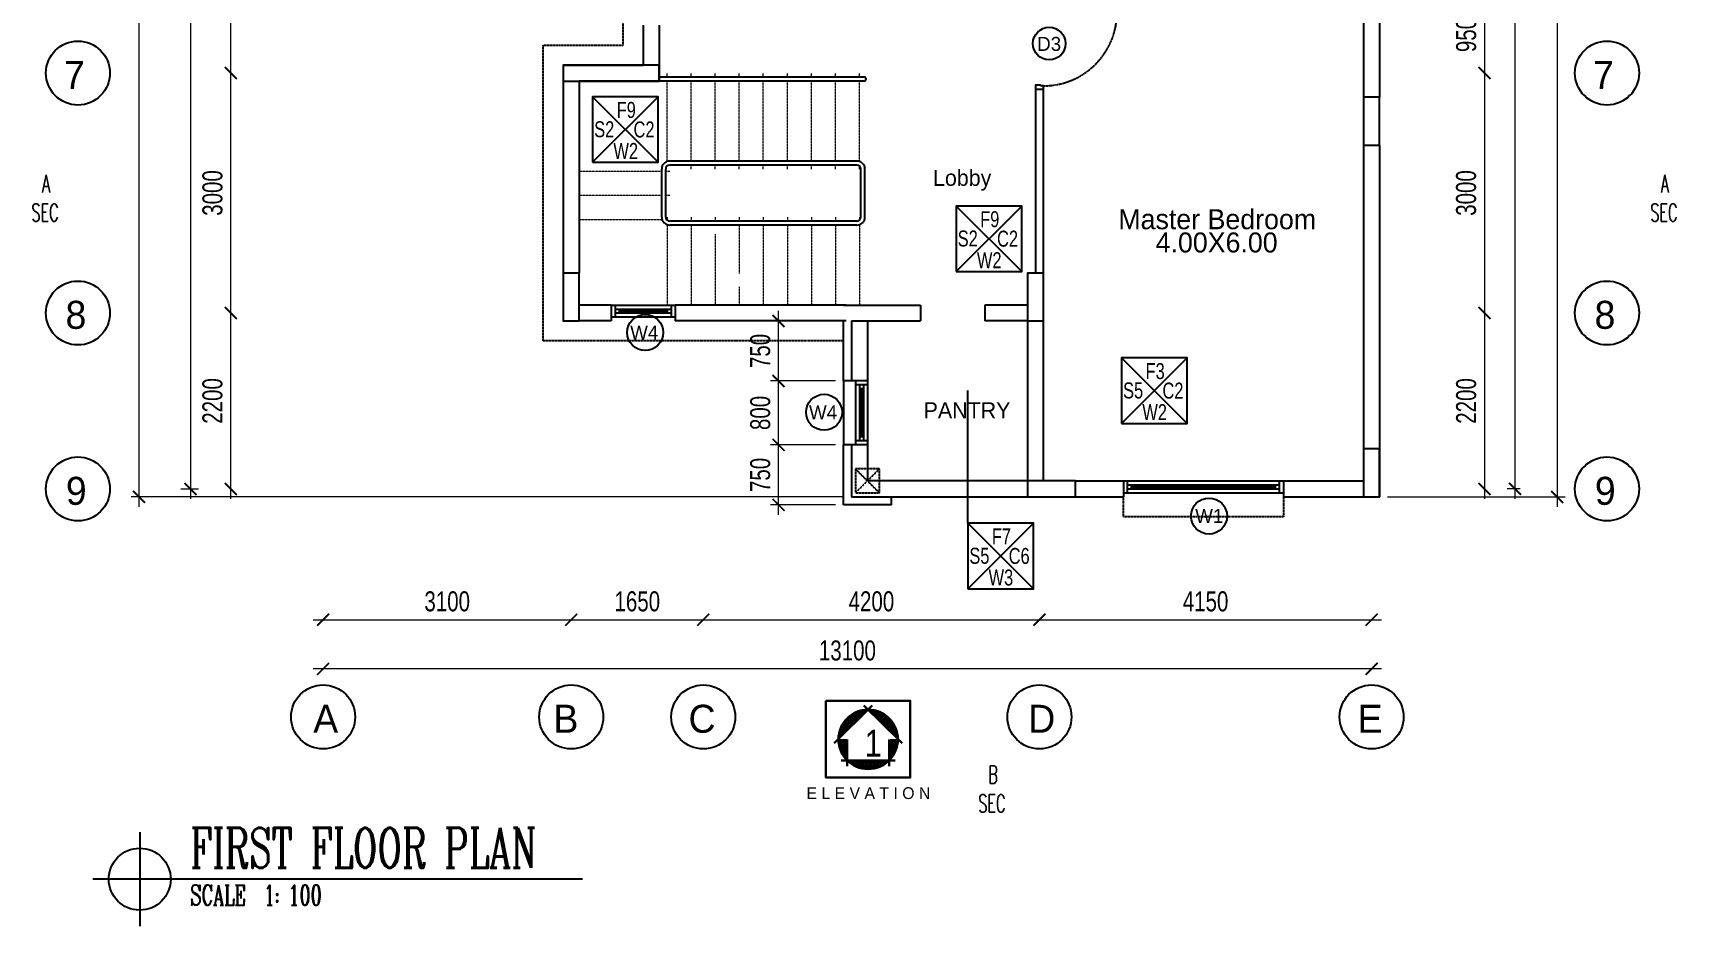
# Model space of a CAD drawing. Header units: metres. Extents: x 228262846 to 228432719, y 398618546 to 398687517.
# Drawn here: x 228362768 to 228383311, y 398633405 to 398644573 of the extents above; entities that cross this region are included whole.
import ezdxf
from ezdxf.enums import TextEntityAlignment as Align

# ---------------------------------------------------------------- set-up
doc = ezdxf.new("R2010")
doc.units = ezdxf.units.M
doc.header["$LTSCALE"] = 10
doc.header["$MEASUREMENT"] = 0
doc.header["$PDMODE"] = 34
doc.linetypes.add('CENTER', pattern=[2, 1.25, -0.25, 0.25, -0.25])
doc.linetypes.add('HIDDEN2', pattern=[0.1875, 0.125, -0.0625])
for name, color, linetype, lineweight in [('A-DIM-15', 63, 'Continuous', 15), ('A-Door', 183, 'Continuous', 25), ('A-Elev', 8, 'Continuous', 25), ('A-ELEV-03', 30, 'Continuous', 30), ('A-Handrail', 4, 'Continuous', 25), ('A-Hid', 252, 'HIDDEN2', 25), ('A-RMN-FIN-15', 181, 'Continuous', 15), ('A-Stairs dash', 153, 'HIDDEN2', 20), ('A-Text', 182, 'Continuous', 20), ('A-TXT-E', 3, 'Continuous', 30), ('A-Wall', 7, 'Continuous', 25)]:
    doc.layers.add(name, color=color, linetype=linetype, lineweight=lineweight)
for name, color, linetype in [('AX', 1, 'CENTER'), ('SECTEXT', 10, 'Continuous'), ('TAGS', 11, 'Continuous'), ('tails', 11, 'Continuous'), ('TEX', 55, 'Continuous'), ('TEXT', 10, 'Continuous'), ('WALL-1', 7, 'Continuous'), ('XXS-COLUMN LAYOUT AT FOUNDATION$0$S-COL', 6, 'Continuous')]:
    doc.layers.add(name, color=color, linetype=linetype)
doc.styles.add('ASA1', font='swissc.ttf')
doc.styles.add('EN-SCL', font='swisscl.ttf')
doc.styles.add('EN-SCL-DIM', font='swisscl.ttf')
doc.styles.add('STYLE2', font='', dxfattribs={"height": 0.3})
doc.styles.add('STYLE6', font='romanc.shx', dxfattribs={"width": 0.6})
doc.styles.add('WW', font='', dxfattribs={"height": 0.12})
doc.styles.add('ZRomatre', font='', dxfattribs={"height": 1})
doc.styles.get('STYLE2').set_extended_font_data('Andalus')
doc.styles.get('WW').set_extended_font_data('Andalus')
doc.styles.get('ZRomatre').set_extended_font_data('Narkisim')
doc.dimstyles.new('ZFP-100$0', dxfattribs={"dimscale": 100, "dimtxt": 2.5, "dimasz": 1.5, "dimexe": 1, "dimexo": 1, "dimgap": 1, "dimtad": 1, "dimdec": 0, "dimzin": 0, "dimdsep": 46, "dimtxsty": 'EN-SCL-DIM', "dimblk": 'ARCHTICK', "dimcen": 2, "dimdle": 1.25, "dimclrd": 256, "dimclre": 256, "dimclrt": 2, "dimadec": 3, "dimazin": 2, "dimtfac": 1, "dimtdec": 0, "dimtix": 1, "dimtmove": 2, "dimatfit": 0, "dimldrblk": 'ARCHTICK', "dimfxl": 1, "dimtolj": 1, "dimtzin": 0, "dimlwd": -1, "dimlwe": -1, "dimarcsym": 0})

# ---------------------------------------------------------------- blocks, each defined once
blk = doc.blocks.new('*U32')
for points in [[(40, 100), (40, 1018), (84, 1018), (84, 100)], [(40, 60), (50, 60), (50, 0), (0, 0), (0, 100), (40, 100)], [(960, 61), (950, 61), (950, 0), (1000, 0), (1000, 100), (960, 100)]]:
    blk.add_lwpolyline(points, close=True)
at = {"linetype": 'HIDDEN2'}
blk.add_arc((41, 100), 919, 359.9741, 87.3184, dxfattribs=at)
blk = doc.blocks.new('A$C1AEC757C')
at = {"layer": 'TEXT'}
blk.add_line((0.387, 1.174), (0.387, 0), dxfattribs=at)
blk.add_circle((0.387, 0.587), 0.387, dxfattribs=at)
blk = doc.blocks.new('*X28')
at = {"color": 0}
for p, q in [((-3.223, -8.3), (-3.073, -8.3)), ((-3.22, -8.338), (-3.22, -8.298)), ((-3.2, -8.338), (-3.2, -8.287)), ((-3.186, -8.28), (-3.073, -8.28)), ((-3.18, -8.338), (-3.18, -8.277)), ((-3.16, -8.338), (-3.16, -8.27)), ((-3.14, -8.338), (-3.14, -8.264)), ((-3.12, -8.338), (-3.12, -8.26)), ((-3.119, -8.26), (-3.073, -8.26)), ((-3.1, -8.338), (-3.1, -8.257)), ((-3.08, -8.338), (-3.08, -8.256)), ((-3.067, -8.26), (-3.027, -8.26)), ((-3.06, -8.267), (-3.06, -8.256)), ((-3.047, -8.28), (-2.96, -8.28)), ((-3.04, -8.287), (-3.04, -8.258)), ((-3.027, -8.3), (-2.923, -8.3)), ((-3.02, -8.308), (-3.02, -8.261)), ((-3, -8.328), (-3, -8.266)), ((-2.98, -8.348), (-2.98, -8.272)), ((-2.96, -8.368), (-2.96, -8.28)), ((-2.94, -8.388), (-2.94, -8.29)), ((-3.34, -8.535), (-3.34, -8.454)), ((-3.335, -8.44), (-3.27, -8.44)), ((-3.327, -8.42), (-3.27, -8.42)), ((-3.32, -8.535), (-3.32, -8.405)), ((-3.317, -8.4), (-3.27, -8.4)), ((-3.305, -8.38), (-3.27, -8.38)), ((-3.3, -8.535), (-3.3, -8.373)), ((-3.29, -8.36), (-3.27, -8.36)), ((-3.28, -8.535), (-3.28, -8.348)), ((-3.273, -8.34), (-3.27, -8.34)), ((-3.26, -8.338), (-3.26, -8.328)), ((-3.251, -8.32), (-3.073, -8.32)), ((-3.24, -8.338), (-3.24, -8.312)), ((-3.008, -8.32), (-2.896, -8.32)), ((-2.988, -8.34), (-2.874, -8.34)), ((-2.968, -8.36), (-2.856, -8.36)), ((-2.948, -8.38), (-2.841, -8.38)), ((-2.928, -8.4), (-2.829, -8.4)), ((-2.92, -8.408), (-2.92, -8.302)), ((-2.908, -8.42), (-2.819, -8.42)), ((-2.9, -8.428), (-2.9, -8.316)), ((-2.889, -8.44), (-2.811, -8.44)), ((-2.88, -8.449), (-2.88, -8.334)), ((-2.86, -8.469), (-2.86, -8.355)), ((-2.84, -8.489), (-2.84, -8.382)), ((-2.82, -8.509), (-2.82, -8.418)), ((-3.352, -8.52), (-3.27, -8.52)), ((-3.352, -8.54), (-3.27, -8.54)), ((-3.351, -8.56), (-3.27, -8.56)), ((-3.35, -8.5), (-3.27, -8.5)), ((-3.348, -8.58), (-3.27, -8.58)), ((-3.347, -8.48), (-3.27, -8.48)), ((-3.344, -8.6), (-3.27, -8.6)), ((-3.342, -8.46), (-3.27, -8.46)), ((-3.34, -8.616), (-3.34, -8.535)), ((-3.32, -8.665), (-3.32, -8.535)), ((-3.3, -8.697), (-3.3, -8.535)), ((-3.28, -8.722), (-3.28, -8.535)), ((-2.869, -8.46), (-2.805, -8.46)), ((-2.86, -8.715), (-2.86, -8.601)), ((-2.859, -8.6), (-2.802, -8.6)), ((-2.849, -8.48), (-2.8, -8.48)), ((-2.84, -8.688), (-2.84, -8.581)), ((-2.839, -8.58), (-2.798, -8.58)), ((-2.829, -8.5), (-2.796, -8.5)), ((-2.82, -8.652), (-2.82, -8.561)), ((-2.819, -8.56), (-2.795, -8.56)), ((-2.809, -8.52), (-2.795, -8.52)), ((-2.8, -8.529), (-2.8, -8.479)), ((-2.8, -8.591), (-2.8, -8.541)), ((-2.799, -8.54), (-2.794, -8.54)), ((-3.339, -8.62), (-3.27, -8.62)), ((-3.332, -8.64), (-3.27, -8.64)), ((-3.323, -8.66), (-3.27, -8.66)), ((-3.311, -8.68), (-3.27, -8.68)), ((-3.298, -8.7), (-3.27, -8.7)), ((-3.282, -8.72), (-3.27, -8.72)), ((-3.262, -8.74), (-3.073, -8.74)), ((-3.26, -8.742), (-3.26, -8.732)), ((-3.24, -8.759), (-3.24, -8.732)), ((-3.238, -8.76), (-3.073, -8.76)), ((-3.22, -8.772), (-3.22, -8.732)), ((-3.2, -8.783), (-3.2, -8.732)), ((-3.18, -8.793), (-3.18, -8.732)), ((-3.16, -8.8), (-3.16, -8.732)), ((-3.14, -8.806), (-3.14, -8.732)), ((-3.12, -8.81), (-3.12, -8.732)), ((-3.1, -8.813), (-3.1, -8.732)), ((-3.08, -8.814), (-3.08, -8.732)), ((-3.017, -8.76), (-2.908, -8.76)), ((-3, -8.804), (-3, -8.742)), ((-2.998, -8.74), (-2.884, -8.74)), ((-2.98, -8.798), (-2.98, -8.722)), ((-2.978, -8.72), (-2.864, -8.72)), ((-2.96, -8.79), (-2.96, -8.702)), ((-2.958, -8.7), (-2.848, -8.7)), ((-2.94, -8.78), (-2.94, -8.682)), ((-2.938, -8.68), (-2.835, -8.68)), ((-2.92, -8.768), (-2.92, -8.662)), ((-2.918, -8.66), (-2.824, -8.66)), ((-2.9, -8.754), (-2.9, -8.642)), ((-2.898, -8.64), (-2.815, -8.64)), ((-2.88, -8.736), (-2.88, -8.621)), ((-2.879, -8.62), (-2.808, -8.62)), ((-3.207, -8.78), (-3.073, -8.78)), ((-3.16, -8.8), (-3.073, -8.8)), ((-3.06, -8.814), (-3.06, -8.803)), ((-3.057, -8.8), (-2.986, -8.8)), ((-3.04, -8.812), (-3.04, -8.783)), ((-3.037, -8.78), (-2.94, -8.78)), ((-3.02, -8.809), (-3.02, -8.763))]:
    blk.add_line(p, q, dxfattribs=at)
blk = doc.blocks.new('_ArchTick')
at = {"color": 0, "linetype": 'ByBlock', "const_width": 0.15}
blk.add_lwpolyline([(-0.5, -0.5), (0.5, 0.5)], dxfattribs=at)
blk = doc.blocks.new('*D106')
at = {"layer": 'A-DIM-15', "transparency": 16777216}
for p, q in [((228381812, 398653796), (228381812, 398638646)), ((228375594, 398653671), (228381912, 398653671)), ((228379694, 398638771), (228381912, 398638771))]:
    blk.add_line(p, q, dxfattribs=at)
at = {"layer": 'Defpoints', "color": 0, "transparency": 16777216}
for p in [(228375494, 398653671), (228379594, 398638771), (228381812, 398638771)]:
    blk.add_point(p, dxfattribs=at)
at = {"layer": 'A-DIM-15', "transparency": 16777216, "xscale": 150, "yscale": 150, "zscale": 150}
for p, rotation in [((228381812, 398653671), 90), ((228381812, 398638771), 270)]:
    blk.add_blockref('_ArchTick', p, dxfattribs=dict(at, rotation=rotation))
at = {"layer": 'A-DIM-15', "color": 2, "transparency": 16777216, "insert": (228381584, 398646221), "char_height": 250, "attachment_point": 5, "rotation": 90, "style": 'EN-SCL-DIM'}
blk.add_mtext('\\A1;14900', dxfattribs=at)
blk = doc.blocks.new('*D107')
at = {"layer": 'A-DIM-15', "transparency": 16777216}
for p, q in [((228381286, 398638746), (228381286, 398653696)), ((228381348, 398653571), (228381186, 398653571)), ((228381348, 398638871), (228381186, 398638871))]:
    blk.add_line(p, q, dxfattribs=at)
at = {"layer": 'Defpoints', "color": 0, "transparency": 16777216}
for p in [(228381286, 398653571), (228381448, 398653571), (228381448, 398638871)]:
    blk.add_point(p, dxfattribs=at)
at = {"layer": 'A-DIM-15', "transparency": 16777216, "xscale": 150, "yscale": 150, "zscale": 150}
for p, rotation in [((228381286, 398653571), 90), ((228381286, 398638871), 270)]:
    blk.add_blockref('_ArchTick', p, dxfattribs=dict(at, rotation=rotation))
at = {"layer": 'A-DIM-15', "color": 2, "transparency": 16777216, "insert": (228381058, 398646221), "char_height": 250, "attachment_point": 5, "rotation": 90, "style": 'EN-SCL-DIM'}
blk.add_mtext('\\A1;14700', dxfattribs=at)
blk = doc.blocks.new('*D113')
at = {"layer": 'A-DIM-15', "transparency": 16777216}
blk.add_line((228380904, 398645146), (228380904, 398643946), dxfattribs=at)
at = {"layer": 'Defpoints', "color": 0, "transparency": 16777216}
for p in [(228380904, 398645021), (228380904, 398644071), (228380904, 398644071)]:
    blk.add_point(p, dxfattribs=at)
at = {"layer": 'A-DIM-15', "transparency": 16777216, "xscale": 150, "yscale": 150, "zscale": 150}
for p, rotation in [((228380904, 398645021), 90), ((228380904, 398644071), 270)]:
    blk.add_blockref('_ArchTick', p, dxfattribs=dict(at, rotation=rotation))
at = {"layer": 'A-DIM-15', "color": 2, "transparency": 16777216, "insert": (228380676, 398644546), "char_height": 250, "attachment_point": 5, "rotation": 90, "style": 'EN-SCL-DIM'}
blk.add_mtext('\\A1;950', dxfattribs=at)
blk = doc.blocks.new('*D114')
at = {"layer": 'A-DIM-15', "transparency": 16777216}
blk.add_line((228380904, 398644196), (228380904, 398640946), dxfattribs=at)
at = {"layer": 'Defpoints', "color": 0, "transparency": 16777216}
for p in [(228380904, 398644071), (228380904, 398641071), (228380904, 398641071)]:
    blk.add_point(p, dxfattribs=at)
at = {"layer": 'A-DIM-15', "transparency": 16777216, "xscale": 150, "yscale": 150, "zscale": 150}
for p, rotation in [((228380904, 398644071), 90), ((228380904, 398641071), 270)]:
    blk.add_blockref('_ArchTick', p, dxfattribs=dict(at, rotation=rotation))
at = {"layer": 'A-DIM-15', "color": 2, "transparency": 16777216, "insert": (228380675, 398642571), "char_height": 250, "attachment_point": 5, "rotation": 90, "style": 'EN-SCL-DIM'}
blk.add_mtext('\\A1;3000', dxfattribs=at)
blk = doc.blocks.new('*D115')
at = {"layer": 'A-DIM-15', "transparency": 16777216}
blk.add_line((228380904, 398641196), (228380904, 398638746), dxfattribs=at)
at = {"layer": 'Defpoints', "color": 0, "transparency": 16777216}
for p in [(228380904, 398641071), (228380904, 398638871), (228380904, 398638871)]:
    blk.add_point(p, dxfattribs=at)
at = {"layer": 'A-DIM-15', "transparency": 16777216, "xscale": 150, "yscale": 150, "zscale": 150}
for p, rotation in [((228380904, 398641071), 90), ((228380904, 398638871), 270)]:
    blk.add_blockref('_ArchTick', p, dxfattribs=dict(at, rotation=rotation))
at = {"layer": 'A-DIM-15', "color": 2, "transparency": 16777216, "insert": (228380676, 398639971), "char_height": 250, "attachment_point": 5, "rotation": 90, "style": 'EN-SCL-DIM'}
blk.add_mtext('\\A1;2200', dxfattribs=at)
blk = doc.blocks.new('*D116')
at = {"layer": 'A-DIM-15', "transparency": 16777216}
for p, q in [((228364094, 398638646), (228364094, 398653796)), ((228366194, 398653671), (228363994, 398653671)), ((228372894, 398638771), (228363994, 398638771))]:
    blk.add_line(p, q, dxfattribs=at)
at = {"layer": 'Defpoints', "color": 0, "transparency": 16777216}
for p in [(228364094, 398653671), (228366294, 398653671), (228372994, 398638771)]:
    blk.add_point(p, dxfattribs=at)
at = {"layer": 'A-DIM-15', "transparency": 16777216, "xscale": 150, "yscale": 150, "zscale": 150}
for p, rotation in [((228364094, 398653671), 90), ((228364094, 398638771), 270)]:
    blk.add_blockref('_ArchTick', p, dxfattribs=dict(at, rotation=rotation))
at = {"layer": 'A-DIM-15', "color": 2, "transparency": 16777216, "insert": (228363866, 398646221), "char_height": 250, "attachment_point": 5, "rotation": 90, "style": 'EN-SCL-DIM'}
blk.add_mtext('\\A1;14900', dxfattribs=at)
blk = doc.blocks.new('*D117')
at = {"layer": 'A-DIM-15', "transparency": 16777216}
for p, q in [((228364736, 398653696), (228364736, 398638746)), ((228364616, 398653571), (228364836, 398653571)), ((228364616, 398638871), (228364836, 398638871))]:
    blk.add_line(p, q, dxfattribs=at)
at = {"layer": 'Defpoints', "color": 0, "transparency": 16777216}
for p in [(228364516, 398653571), (228364516, 398638871), (228364736, 398638871)]:
    blk.add_point(p, dxfattribs=at)
at = {"layer": 'A-DIM-15', "transparency": 16777216, "xscale": 150, "yscale": 150, "zscale": 150}
for p, rotation in [((228364736, 398653571), 90), ((228364736, 398638871), 270)]:
    blk.add_blockref('_ArchTick', p, dxfattribs=dict(at, rotation=rotation))
at = {"layer": 'A-DIM-15', "color": 2, "transparency": 16777216, "insert": (228364508, 398646221), "char_height": 250, "attachment_point": 5, "rotation": 90, "style": 'EN-SCL-DIM'}
blk.add_mtext('\\A1;14700', dxfattribs=at)
blk = doc.blocks.new('*D118')
at = {"layer": 'A-DIM-15', "transparency": 16777216}
blk.add_line((228365240, 398638746), (228365240, 398641196), dxfattribs=at)
at = {"layer": 'Defpoints', "color": 0, "transparency": 16777216}
for p in [(228365240, 398641071), (228365240, 398641071), (228365240, 398638871)]:
    blk.add_point(p, dxfattribs=at)
at = {"layer": 'A-DIM-15', "transparency": 16777216, "xscale": 150, "yscale": 150, "zscale": 150}
for p, rotation in [((228365240, 398641071), 90), ((228365240, 398638871), 270)]:
    blk.add_blockref('_ArchTick', p, dxfattribs=dict(at, rotation=rotation))
at = {"layer": 'A-DIM-15', "color": 2, "transparency": 16777216, "insert": (228365012, 398639971), "char_height": 250, "attachment_point": 5, "rotation": 90, "style": 'EN-SCL-DIM'}
blk.add_mtext('\\A1;2200', dxfattribs=at)
blk = doc.blocks.new('*D119')
at = {"layer": 'A-DIM-15', "transparency": 16777216}
blk.add_line((228365240, 398640946), (228365240, 398644196), dxfattribs=at)
at = {"layer": 'Defpoints', "color": 0, "transparency": 16777216}
for p in [(228365240, 398644071), (228365240, 398644071), (228365240, 398641071)]:
    blk.add_point(p, dxfattribs=at)
at = {"layer": 'A-DIM-15', "transparency": 16777216, "xscale": 150, "yscale": 150, "zscale": 150}
for p, rotation in [((228365240, 398644071), 90), ((228365240, 398641071), 270)]:
    blk.add_blockref('_ArchTick', p, dxfattribs=dict(at, rotation=rotation))
at = {"layer": 'A-DIM-15', "color": 2, "transparency": 16777216, "insert": (228365012, 398642571), "char_height": 250, "attachment_point": 5, "rotation": 90, "style": 'EN-SCL-DIM'}
blk.add_mtext('\\A1;3000', dxfattribs=at)
blk = doc.blocks.new('*D120')
at = {"layer": 'A-DIM-15', "transparency": 16777216}
blk.add_line((228365240, 398643946), (228365240, 398647246), dxfattribs=at)
at = {"layer": 'Defpoints', "color": 0, "transparency": 16777216}
for p in [(228365240, 398647121), (228365240, 398647121), (228365240, 398644071)]:
    blk.add_point(p, dxfattribs=at)
at = {"layer": 'A-DIM-15', "transparency": 16777216, "xscale": 150, "yscale": 150, "zscale": 150}
for p, rotation in [((228365240, 398647121), 90), ((228365240, 398644071), 270)]:
    blk.add_blockref('_ArchTick', p, dxfattribs=dict(at, rotation=rotation))
at = {"layer": 'A-DIM-15', "color": 2, "transparency": 16777216, "insert": (228365012, 398645596), "char_height": 250, "attachment_point": 5, "rotation": 90, "style": 'EN-SCL-DIM'}
blk.add_mtext('\\A1;3050', dxfattribs=at)
blk = doc.blocks.new('*D125')
at = {"layer": 'A-DIM-15', "transparency": 16777216}
blk.add_line((228379619, 398636621), (228366269, 398636621), dxfattribs=at)
at = {"layer": 'Defpoints', "color": 0, "transparency": 16777216}
for p in [(228366394, 398636621), (228366394, 398636621), (228379494, 398636621)]:
    blk.add_point(p, dxfattribs=at)
at = {"layer": 'A-DIM-15', "transparency": 16777216, "xscale": 150, "yscale": 150, "zscale": 150, "rotation": 180}
blk.add_blockref('_ArchTick', (228366394, 398636621), dxfattribs=at)
at = {"layer": 'A-DIM-15', "transparency": 16777216, "xscale": 150, "yscale": 150, "zscale": 150}
blk.add_blockref('_ArchTick', (228379494, 398636621), dxfattribs=at)
at = {"layer": 'A-DIM-15', "color": 2, "transparency": 16777216, "insert": (228372944, 398636850), "char_height": 250, "attachment_point": 5, "style": 'EN-SCL-DIM'}
blk.add_mtext('\\A1;13100', dxfattribs=at)
blk = doc.blocks.new('*D126')
at = {"layer": 'A-DIM-15', "transparency": 16777216}
blk.add_line((228366269, 398637236), (228369619, 398637236), dxfattribs=at)
at = {"layer": 'Defpoints', "color": 0, "transparency": 16777216}
for p in [(228366394, 398637236), (228369494, 398637236), (228369494, 398637236)]:
    blk.add_point(p, dxfattribs=at)
at = {"layer": 'A-DIM-15', "transparency": 16777216, "xscale": 150, "yscale": 150, "zscale": 150, "rotation": 180}
blk.add_blockref('_ArchTick', (228366394, 398637236), dxfattribs=at)
at = {"layer": 'A-DIM-15', "transparency": 16777216, "xscale": 150, "yscale": 150, "zscale": 150}
blk.add_blockref('_ArchTick', (228369494, 398637236), dxfattribs=at)
at = {"layer": 'A-DIM-15', "color": 2, "transparency": 16777216, "insert": (228367944, 398637464), "char_height": 250, "attachment_point": 5, "style": 'EN-SCL-DIM'}
blk.add_mtext('\\A1;3100', dxfattribs=at)
blk = doc.blocks.new('*D127')
at = {"layer": 'A-DIM-15', "transparency": 16777216}
blk.add_line((228369369, 398637236), (228371269, 398637236), dxfattribs=at)
at = {"layer": 'Defpoints', "color": 0, "transparency": 16777216}
for p in [(228369494, 398637236), (228371144, 398637236), (228371144, 398637236)]:
    blk.add_point(p, dxfattribs=at)
at = {"layer": 'A-DIM-15', "transparency": 16777216, "xscale": 150, "yscale": 150, "zscale": 150, "rotation": 180}
blk.add_blockref('_ArchTick', (228369494, 398637236), dxfattribs=at)
at = {"layer": 'A-DIM-15', "transparency": 16777216, "xscale": 150, "yscale": 150, "zscale": 150}
blk.add_blockref('_ArchTick', (228371144, 398637236), dxfattribs=at)
at = {"layer": 'A-DIM-15', "color": 2, "transparency": 16777216, "insert": (228370319, 398637464), "char_height": 250, "attachment_point": 5, "style": 'EN-SCL-DIM'}
blk.add_mtext('\\A1;1650', dxfattribs=at)
blk = doc.blocks.new('*D128')
at = {"layer": 'A-DIM-15', "transparency": 16777216}
blk.add_line((228371019, 398637236), (228375469, 398637236), dxfattribs=at)
at = {"layer": 'Defpoints', "color": 0, "transparency": 16777216}
for p in [(228371144, 398637236), (228375344, 398637236), (228375344, 398637236)]:
    blk.add_point(p, dxfattribs=at)
at = {"layer": 'A-DIM-15', "transparency": 16777216, "xscale": 150, "yscale": 150, "zscale": 150, "rotation": 180}
blk.add_blockref('_ArchTick', (228371144, 398637236), dxfattribs=at)
at = {"layer": 'A-DIM-15', "transparency": 16777216, "xscale": 150, "yscale": 150, "zscale": 150}
blk.add_blockref('_ArchTick', (228375344, 398637236), dxfattribs=at)
at = {"layer": 'A-DIM-15', "color": 2, "transparency": 16777216, "insert": (228373244, 398637464), "char_height": 250, "attachment_point": 5, "style": 'EN-SCL-DIM'}
blk.add_mtext('\\A1;4200', dxfattribs=at)
blk = doc.blocks.new('*D129')
at = {"layer": 'A-DIM-15', "transparency": 16777216}
blk.add_line((228375219, 398637236), (228379619, 398637236), dxfattribs=at)
at = {"layer": 'Defpoints', "color": 0, "transparency": 16777216}
for p in [(228375344, 398637236), (228379494, 398637236), (228379494, 398637236)]:
    blk.add_point(p, dxfattribs=at)
at = {"layer": 'A-DIM-15', "transparency": 16777216, "xscale": 150, "yscale": 150, "zscale": 150, "rotation": 180}
blk.add_blockref('_ArchTick', (228375344, 398637236), dxfattribs=at)
at = {"layer": 'A-DIM-15', "transparency": 16777216, "xscale": 150, "yscale": 150, "zscale": 150}
blk.add_blockref('_ArchTick', (228379494, 398637236), dxfattribs=at)
at = {"layer": 'A-DIM-15', "color": 2, "transparency": 16777216, "insert": (228377419, 398637464), "char_height": 250, "attachment_point": 5, "style": 'EN-SCL-DIM'}
blk.add_mtext('\\A1;4150', dxfattribs=at)
blk = doc.blocks.new('*D163')
at = {"layer": 'A-DIM-15', "transparency": 16777216}
for p, q in [((228372084, 398638546), (228372084, 398639546)), ((228372794, 398639421), (228371984, 398639421)), ((228372794, 398638671), (228371984, 398638671))]:
    blk.add_line(p, q, dxfattribs=at)
at = {"layer": 'Defpoints', "color": 0, "transparency": 16777216}
for p in [(228372084, 398639421), (228372894, 398639421), (228372894, 398638671)]:
    blk.add_point(p, dxfattribs=at)
at = {"layer": 'A-DIM-15', "transparency": 16777216, "xscale": 150, "yscale": 150, "zscale": 150}
for p, rotation in [((228372084, 398639421), 90), ((228372084, 398638671), 270)]:
    blk.add_blockref('_ArchTick', p, dxfattribs=dict(at, rotation=rotation))
at = {"layer": 'A-DIM-15', "color": 2, "transparency": 16777216, "insert": (228371856, 398639046), "char_height": 250, "attachment_point": 5, "rotation": 90, "style": 'EN-SCL-DIM'}
blk.add_mtext('\\A1;750', dxfattribs=at)
blk = doc.blocks.new('*D164')
at = {"layer": 'A-DIM-15', "transparency": 16777216}
for p, q in [((228372084, 398639296), (228372084, 398640346)), ((228372794, 398640221), (228371984, 398640221)), ((228372794, 398639421), (228371984, 398639421))]:
    blk.add_line(p, q, dxfattribs=at)
at = {"layer": 'Defpoints', "color": 0, "transparency": 16777216}
for p in [(228372084, 398640221), (228372894, 398640221), (228372894, 398639421)]:
    blk.add_point(p, dxfattribs=at)
at = {"layer": 'A-DIM-15', "transparency": 16777216, "xscale": 150, "yscale": 150, "zscale": 150}
for p, rotation in [((228372084, 398640221), 90), ((228372084, 398639421), 270)]:
    blk.add_blockref('_ArchTick', p, dxfattribs=dict(at, rotation=rotation))
at = {"layer": 'A-DIM-15', "color": 2, "transparency": 16777216, "insert": (228371856, 398639821), "char_height": 250, "attachment_point": 5, "rotation": 90, "style": 'EN-SCL-DIM'}
blk.add_mtext('\\A1;800', dxfattribs=at)
blk = doc.blocks.new('*D165')
at = {"layer": 'A-DIM-15', "transparency": 16777216}
for p, q in [((228372829, 398640971), (228371984, 398640971)), ((228372084, 398640096), (228372084, 398641096)), ((228372794, 398640221), (228371984, 398640221))]:
    blk.add_line(p, q, dxfattribs=at)
at = {"layer": 'Defpoints', "color": 0, "transparency": 16777216}
for p in [(228372084, 398640971), (228372929, 398640971), (228372894, 398640221)]:
    blk.add_point(p, dxfattribs=at)
at = {"layer": 'A-DIM-15', "transparency": 16777216, "xscale": 150, "yscale": 150, "zscale": 150}
for p, rotation in [((228372084, 398640971), 90), ((228372084, 398640221), 270)]:
    blk.add_blockref('_ArchTick', p, dxfattribs=dict(at, rotation=rotation))
at = {"layer": 'A-DIM-15', "color": 2, "transparency": 16777216, "insert": (228371856, 398640596), "char_height": 250, "attachment_point": 5, "rotation": 90, "style": 'EN-SCL-DIM'}
blk.add_mtext('\\A1;750', dxfattribs=at)
blk = doc.blocks.new('A$C3E302781')
at = {"layer": 'TAGS'}
for p, q in [((228360159, 398650729), (228361183, 398649705)), ((228361183, 398650729), (228360159, 398649705))]:
    blk.add_line(p, q, dxfattribs=at)
blk.add_lwpolyline([(228360159, 398649705), (228361183, 398649705), (228361183, 398650729), (228360159, 398650729)], close=True, dxfattribs=at)

msp = doc.modelspace()

# ---------------------------------------------------------------- linework, layer by layer
at = {"linetype": 'Continuous', "ltscale": 0.2}
for p, q in [((228372893.785, 398640220.581), (228372893.785, 398640970.581)), ((228372893.785, 398638670.581), (228372893.785, 398639420.581)), ((228373493.785, 398638670.581), (228373493.785, 398638770.581)), ((228373493.785, 398638670.581), (228372893.785, 398638670.581))]:
    msp.add_line(p, q, dxfattribs=at)
for p, q in [((228372993.785, 398640220.581), (228372893.785, 398640220.581)), ((228372993.785, 398639420.581), (228372893.785, 398639420.581))]:
    msp.add_line(p, q)
at = {"layer": 'A-Door'}
for p, q in [((228369993.785, 398641170.581), (228370793.785, 398641170.581)), ((228370043.785, 398641170.581), (228370043.785, 398641020.581)), ((228370743.785, 398641170.581), (228370743.785, 398641020.581)), ((228369993.785, 398641020.581), (228370793.785, 398641020.581)), ((228370043.785, 398641120.581), (228370743.785, 398641120.581)), ((228370043.785, 398641070.581), (228370743.785, 398641070.581)), ((228370093.785, 398641120.581), (228370093.785, 398641070.581)), ((228370093.785, 398641095.581), (228370693.785, 398641095.581)), ((228370693.785, 398641120.581), (228370693.785, 398641070.581)), ((228373043.785, 398640220.581), (228373043.785, 398639420.581)), ((228373193.785, 398640170.581), (228373043.785, 398640170.581)), ((228373093.785, 398640170.581), (228373093.785, 398639470.581)), ((228373143.785, 398640120.581), (228373093.785, 398640120.581)), ((228373118.785, 398640120.581), (228373118.785, 398639520.581)), ((228373143.785, 398640170.581), (228373143.785, 398639470.581)), ((228373193.785, 398640220.581), (228373193.785, 398639420.581)), ((228373143.785, 398639520.581), (228373093.785, 398639520.581)), ((228373193.785, 398639470.581), (228373043.785, 398639470.581)), ((228376393.785, 398638970.581), (228378393.785, 398638970.581)), ((228376443.785, 398638820.581), (228376443.785, 398638970.581)), ((228376443.785, 398638920.581), (228378343.785, 398638920.581)), ((228376493.785, 398638870.581), (228376493.785, 398638920.581)), ((228376493.785, 398638895.581), (228378293.785, 398638895.581)), ((228378293.785, 398638870.581), (228378293.785, 398638920.581)), ((228378343.785, 398638820.581), (228378343.785, 398638970.581)), ((228376393.785, 398638820.581), (228378393.785, 398638820.581)), ((228376443.785, 398638870.581), (228378343.785, 398638870.581))]:
    msp.add_line(p, q, dxfattribs=at)
at = {"layer": 'A-Elev'}
msp.add_line((228372893.785, 398640220.581), (228372893.785, 398639420.581), dxfattribs=at)
at = {"layer": 'A-ELEV-03', "color": 3}
for p, q in [((228373255.584, 398636165.349), (228372777.623, 398635691.118)), ((228373150.362, 398636165.349), (228373628.324, 398635691.118)), ((228372939.399, 398635402.937), (228372939.399, 398635740.397)), ((228373466.548, 398635740.397), (228373466.548, 398635402.937)), ((228373540.434, 398635476.823), (228372865.512, 398635476.823))]:
    msp.add_line(p, q, dxfattribs=at)
msp.add_lwpolyline([(228372676.332, 398636223.363), (228373729.615, 398636223.363), (228373729.615, 398635261.899), (228372676.332, 398635261.899)], close=True, dxfattribs=at)
msp.add_circle((228373202.973, 398635740.397), 371.25, dxfattribs=at)
at = {"layer": 'A-Handrail'}
for p, q in [((228373153.278, 398644020.581), (228370593.785, 398644020.581)), ((228373153.278, 398643970.581), (228370593.785, 398643970.581)), ((228370623.785, 398642270.581), (228370623.785, 398642870.581)), ((228370673.785, 398642270.581), (228370673.785, 398642870.581)), ((228373063.785, 398642970.581), (228370723.785, 398642970.581)), ((228373063.785, 398642920.581), (228370723.785, 398642920.581)), ((228373113.785, 398642270.581), (228373113.785, 398642870.581)), ((228373163.785, 398642270.581), (228373163.785, 398642870.581)), ((228373063.792, 398642170.581), (228370723.781, 398642170.581)), ((228373063.79, 398642220.581), (228370723.785, 398642220.581))]:
    msp.add_line(p, q, dxfattribs=at)
for centre, radius, start, end in [((228373153.278, 398643995.581), 25, 270, 90), ((228370723.785, 398642870.581), 100, 90, 180), ((228370723.785, 398642870.581), 50, 90, 180), ((228373063.785, 398642870.581), 100, 0, 90), ((228373063.785, 398642870.581), 50, 0, 90), ((228370723.785, 398642270.581), 100, 180, 270), ((228370723.785, 398642270.581), 50, 180, 270), ((228373063.785, 398642270.581), 50, 270, 0), ((228373063.785, 398642270.581), 100, 270, 0)]:
    msp.add_arc(centre, radius, start, end, dxfattribs=at)
at = {"layer": 'A-Hid'}
for p, q in [((228373043.785, 398639120.581), (228373343.785, 398638820.581)), ((228373343.785, 398639120.581), (228373043.785, 398638820.581))]:
    msp.add_line(p, q, dxfattribs=at)
for points in [[(228372893.785, 398640720.581), (228369143.786, 398640720.581), (228369143.785, 398644420.581), (228370143.785, 398644420.581), (228370143.785, 398647170.581)], [(228378393.785, 398638770.581), (228378393.785, 398638520.581), (228376393.785, 398638520.581), (228376393.785, 398638770.581)]]:
    msp.add_lwpolyline(points, dxfattribs=at)
msp.add_lwpolyline([(228373343.785, 398638820.581), (228373343.785, 398639120.581), (228373043.785, 398639120.581), (228373043.785, 398638820.581)], close=True, dxfattribs=at)
at = {"layer": 'A-Stairs dash'}
for p, q in [((228370693.785, 398644020.581), (228370693.785, 398644070.581)), ((228370993.785, 398644020.581), (228370993.785, 398644070.581)), ((228371293.785, 398644020.581), (228371293.785, 398644070.581)), ((228371593.785, 398644020.581), (228371593.785, 398644070.581)), ((228371893.785, 398644020.581), (228371893.785, 398644070.581)), ((228372193.785, 398644020.581), (228372193.785, 398644070.581)), ((228372493.785, 398644020.581), (228372493.785, 398644070.581)), ((228372793.785, 398644020.581), (228372793.785, 398644070.581)), ((228373093.785, 398644020.581), (228373093.785, 398644070.581)), ((228370693.785, 398642970.581), (228370693.785, 398643970.581)), ((228370993.785, 398642970.581), (228370993.785, 398643970.581)), ((228371293.785, 398642970.581), (228371293.785, 398643970.581)), ((228371593.785, 398642970.581), (228371593.785, 398643970.581)), ((228371893.785, 398642970.581), (228371893.785, 398643970.581)), ((228372193.785, 398642970.581), (228372193.785, 398643970.581)), ((228372493.785, 398642970.581), (228372493.785, 398643970.581)), ((228372793.785, 398642970.581), (228372793.785, 398643970.581)), ((228373093.785, 398642965.975), (228373093.785, 398643970.581)), ((228370623.785, 398642840.581), (228369593.785, 398642840.581)), ((228370723.785, 398642840.581), (228370673.785, 398642840.581)), ((228370993.785, 398642870.581), (228370993.785, 398642920.581)), ((228371293.785, 398642870.581), (228371293.785, 398642920.581)), ((228371593.785, 398642870.581), (228371593.785, 398642920.581)), ((228371893.785, 398642870.581), (228371893.785, 398642920.581)), ((228372193.785, 398642870.581), (228372193.785, 398642920.581)), ((228372493.785, 398642870.581), (228372493.785, 398642920.581)), ((228372793.785, 398642870.581), (228372793.785, 398642920.581)), ((228373093.785, 398642870.581), (228373093.785, 398642910.581)), ((228370623.785, 398642540.581), (228369593.785, 398642540.581)), ((228370723.785, 398642540.581), (228370673.785, 398642540.581)), ((228369593.785, 398642240.581), (228370623.785, 398642240.581)), ((228370693.785, 398642270.581), (228370693.785, 398642230.581)), ((228370693.785, 398642175.187), (228370693.785, 398641170.581)), ((228370993.785, 398642270.581), (228370993.785, 398642220.581)), ((228370993.785, 398642170.581), (228370993.785, 398641170.581)), ((228371293.785, 398642270.581), (228371293.785, 398642220.581)), ((228371593.785, 398642270.581), (228371593.785, 398642220.581)), ((228371593.785, 398642170.581), (228371593.785, 398641564.529)), ((228371893.785, 398642270.581), (228371893.785, 398642220.581)), ((228371893.785, 398642170.581), (228371893.785, 398641170.581)), ((228372193.785, 398642270.581), (228372193.785, 398642220.581)), ((228372193.785, 398642170.581), (228372193.785, 398641170.581)), ((228372493.785, 398642270.581), (228372493.785, 398642220.581)), ((228372493.785, 398642170.581), (228372493.785, 398641170.581)), ((228372793.785, 398642270.581), (228372793.785, 398642220.581)), ((228372793.785, 398642170.581), (228372793.785, 398641170.581)), ((228373093.785, 398642270.581), (228373093.785, 398642230.581)), ((228373093.785, 398642170.581), (228373093.785, 398641170.581)), ((228371293.785, 398642061.582), (228371293.785, 398641170.581)), ((228371593.785, 398641398.646), (228371593.785, 398641170.581))]:
    msp.add_line(p, q, dxfattribs=at)
at = {"layer": 'A-Wall'}
for p, q in [((228379593.785, 398645270.581), (228379593.785, 398643770.581)), ((228379393.785, 398644970.581), (228379393.785, 398643770.581)), ((228370393.785, 398644670.581), (228370393.785, 398644170.581)), ((228370593.785, 398644670.581), (228370593.785, 398643970.581)), ((228369393.785, 398644170.581), (228369393.785, 398641570.581)), ((228369393.785, 398644170.581), (228370393.785, 398644170.581)), ((228369593.785, 398643970.581), (228369593.785, 398641570.581)), ((228370593.785, 398643970.581), (228369593.785, 398643970.581)), ((228375293.785, 398643870.581), (228375293.785, 398641570.581)), ((228375293.785, 398643870.581), (228375393.785, 398643870.581)), ((228375393.785, 398638970.581), (228375393.785, 398643870.581)), ((228379393.785, 398643170.581), (228379393.785, 398639370.581)), ((228379593.785, 398643170.581), (228379593.785, 398638770.581)), ((228369993.785, 398641170.581), (228369593.785, 398641170.581)), ((228369993.785, 398641170.581), (228369993.785, 398640970.581)), ((228372928.785, 398641170.581), (228370793.785, 398641170.581)), ((228370793.785, 398641170.581), (228370793.785, 398640970.581)), ((228370793.785, 398641170.581), (228370793.785, 398640970.581)), ((228372894.204, 398641170.581), (228373859.204, 398641170.581)), ((228373859.204, 398641170.581), (228373859.204, 398640970.581)), ((228373859.204, 398641170.581), (228373859.204, 398640970.581)), ((228375189.855, 398641170.581), (228374659.204, 398641170.581)), ((228374659.204, 398641170.581), (228374659.204, 398640970.581)), ((228374659.204, 398641170.581), (228374659.204, 398640970.581)), ((228374659.204, 398641170.581), (228374659.204, 398640970.581)), ((228369993.785, 398640970.581), (228369593.785, 398640970.581)), ((228372928.785, 398640970.581), (228370793.785, 398640970.581)), ((228372993.785, 398640970.581), (228372993.785, 398640220.581)), ((228372994.204, 398640970.581), (228373859.204, 398640970.581)), ((228373193.785, 398640970.581), (228373193.785, 398640220.581)), ((228375193.785, 398640970.581), (228374659.204, 398640970.581)), ((228375193.785, 398640970.581), (228375193.785, 398638970.581)), ((228373193.785, 398640220.581), (228372993.785, 398640220.581)), ((228372993.785, 398639420.581), (228372993.785, 398638770.581)), ((228373193.785, 398639420.581), (228372993.785, 398639420.581)), ((228373193.785, 398639420.581), (228373193.785, 398638970.581)), ((228375193.785, 398638970.581), (228373193.785, 398638970.581)), ((228375793.785, 398638970.581), (228376393.785, 398638970.581)), ((228376393.785, 398638970.581), (228376393.785, 398638770.581)), ((228378393.785, 398638970.581), (228379393.785, 398638970.581)), ((228378393.785, 398638970.581), (228378393.785, 398638770.581)), ((228372993.785, 398638770.581), (228375193.785, 398638770.581)), ((228375793.785, 398638770.581), (228376393.785, 398638770.581)), ((228378393.785, 398638770.581), (228379593.785, 398638770.581))]:
    msp.add_line(p, q, dxfattribs=at)
at = {"layer": 'AX', "linetype": 'ByBlock', "ltscale": 0.1}
for centre in [(228363330.689, 398644070.581), (228382434.515, 398644070.581), (228363330.689, 398641070.581), (228382434.515, 398641070.581), (228363330.689, 398638870.581), (228382434.515, 398638870.581), (228366393.785, 398636021.001), (228369493.785, 398636021.001), (228371143.785, 398636021.001), (228375343.785, 398636021.001), (228379493.785, 398636021.001)]:
    msp.add_circle(centre, 400, dxfattribs=at)
at = {"layer": 'TAGS'}
msp.add_line((228374448.171, 398638441.441), (228374448.171, 398640101.493), dxfattribs=at)
at = {"layer": 'TAGS', "color": 11, "linetype": 'ByBlock', "ltscale": 0.1}
for centre, radius in [((228375465.487, 398644439.144), 203.627), ((228370418.206, 398640826.297), 225.34), ((228372652.36, 398639829.041), 225.34), ((228377462.227, 398638532.049), 225.34)]:
    msp.add_circle(centre, radius, dxfattribs=at)
at = {"layer": 'TEXT'}
msp.add_line((228369632.966, 398633992.171), (228363515.626, 398633992.171), dxfattribs=at)
at = {"layer": 'XXS-COLUMN LAYOUT AT FOUNDATION$0$S-COL', "ltscale": 0.5}
for points in [[(228369393.785, 398643970.581), (228370593.785, 398643970.581), (228370593.785, 398644170.581), (228369393.785, 398644170.581)], [(228379593.785, 398643770.581), (228379393.785, 398643770.581), (228379393.785, 398643170.581), (228379593.785, 398643170.581)], [(228369593.785, 398641570.581), (228369393.785, 398641570.581), (228369393.785, 398640970.581), (228369593.785, 398640970.581)], [(228375393.785, 398641570.581), (228375193.785, 398641570.581), (228375193.785, 398640970.581), (228375393.785, 398640970.581)], [(228379593.785, 398639370.581), (228379393.785, 398639370.581), (228379393.785, 398638770.581), (228379593.785, 398638770.581)], [(228375194.908, 398638970.581), (228375194.908, 398638770.581), (228375794.908, 398638770.581), (228375794.908, 398638970.581)]]:
    msp.add_lwpolyline(points, close=True, dxfattribs=at)

# ---------------------------------------------------------------- block references
at = {"layer": 'A-Door', "xscale": 0.9999871253967285, "yscale": 0.9999871253967285, "rotation": 270}
msp.add_blockref('*U32', (228375293.785, 398644870.581), dxfattribs=at)
at = {"layer": 'A-Wall', "xscale": 0.8, "yscale": 0.8, "zscale": 0.8}
for p in [(45681633.478, 79723190.394), (45686175.167, 79721824.951), (45688241.709, 79719925.418), (45686320.929, 79717858.366)]:
    msp.add_blockref('A$C3E302781', p, dxfattribs=at)
at = {"layer": 'tails', "xscale": -1336.499989032745, "yscale": 1336.499989032745, "zscale": 1336.5, "rotation": 270}
msp.add_blockref('*X28', (228384610.056, 398639847.698), dxfattribs=at)
at = {"layer": 'WALL-1', "xscale": 1000, "yscale": 1000, "zscale": 1000}
msp.add_blockref('A$C1AEC757C', (228363715.626, 398633405.047), dxfattribs=at)

# ---------------------------------------------------------------- texts
at = {"layer": 'A-RMN-FIN-15', "color": 31, "style": 'EN-SCL'}
for s, p in [('F9', (228370061.462, 398643509.09)), ('S2', (228369780.496, 398643267.556)), ('C2', (228370272.254, 398643265.246)), ('W2', (228370020.801, 398642996.1)), ('F9', (228374603.151, 398642143.647)), ('S2', (228374322.185, 398641902.113)), ('C2', (228374813.943, 398641899.803)), ('W2', (228374562.49, 398641630.657)), ('F3', (228376669.693, 398640244.113)), ('S5', (228376388.727, 398640002.579)), ('C2', (228376880.485, 398640000.269)), ('W2', (228376629.032, 398639731.123)), ('F7', (228374748.913, 398638177.061)), ('S5', (228374467.947, 398637935.527)), ('C6', (228374959.705, 398637933.218)), ('W3', (228374708.252, 398637664.071))]:
    msp.add_text(s, height=200, dxfattribs=at).set_placement(p)
at = {"layer": 'A-Text', "style": 'ZRomatre'}
for s, height, p in [('Lobby', 200, (228374378.233, 398642660.248)), ('Master Bedroom', 250, (228377564.814, 398642117.827)), ('4.00X6.00', 250, (228377557.466, 398641827.528)), ('PANTRY', 200, (228374438.864, 398639754.997))]:
    msp.add_text(s, height=height, dxfattribs=at).set_placement(p, align=Align.CENTER)
at = {"layer": 'A-TXT-E', "style": 'ASA1'}
msp.add_text('1', height=334.125, dxfattribs=at).set_placement((228373160.16, 398635525.535))
at = {"layer": 'A-TXT-E', "ltscale": 2, "style": 'STYLE2'}
msp.add_text('E L E V A T I O N', height=147.6225, dxfattribs=at).set_placement((228372433.286, 398634994.016))
at = {"layer": 'SECTEXT', "ltscale": 0.15, "style": 'STYLE6', "width": 0.6}
for s, p in [('A', (228362881.973, 398642577.331)), ('A', (228383108.359, 398642577.331)), ('SEC', (228362750.562, 398642216.39)), ('SEC', (228382976.948, 398642216.39)), ('B', (228374705.669, 398635190.054)), ('SEC', (228374580.545, 398634829.113))]:
    msp.add_text(s, height=220, dxfattribs=at).set_placement(p)
at = {"layer": 'TAGS', "style": 'WW'}
for s, p in [('D3', (228375315.258, 398644347.588)), ('W4', (228370230.405, 398640737.635)), ('W4', (228372464.558, 398639740.378)), ('W1', (228377290.117, 398638444.983))]:
    msp.add_text(s, height=175, dxfattribs=at).set_placement(p)
at = {"layer": 'TEX', "style": 'WW'}
for s, p in [('7', (228363156.409, 398643872.602)), ('7', (228382260.235, 398643872.602)), ('8', (228363175.095, 398640872.602)), ('8', (228382278.921, 398640872.602)), ('9', (228363179.407, 398638672.602)), ('9', (228382283.233, 398638672.602)), ('A', (228366270.053, 398635823.021)), ('B', (228369270.874, 398635823.021)), ('C', (228370958.964, 398635823.021)), ('D', (228375203.283, 398635823.021)), ('E', (228379318.068, 398635823.021))]:
    msp.add_text(s, height=350, dxfattribs=at).set_placement(p)
at = {"layer": 'TEXT', "style": 'STYLE6', "width": 0.65}
for s, height, p in [('FIRST FLOOR PLAN', 500, (228364732.175, 398634133.273)), ('SCALE  1: 100', 250, (228364733.144, 398633669.01))]:
    msp.add_text(s, height=height, dxfattribs=at).set_placement(p)

# ---------------------------------------------------------------- dimensions: what is measured, and where the dimension line sits
at = {"layer": 'A-DIM-15'}
for base, p1, p2, angle, picture, middle in [((228364094.333, 398653670.581), (228372993.785, 398638770.581), (228366293.785, 398653670.581), 90, '*D116', (228363866.302, 398646220.581)), ((228364736.392, 398638870.581), (228364515.896, 398653570.581), (228364515.896, 398638870.581), 90, '*D117', (228364508.361, 398646220.581)), ((228381812.033, 398638770.581), (228375493.785, 398653670.581), (228379593.785, 398638770.581), 90, '*D106', (228381584.002, 398646220.581)), ((228381285.545, 398653570.581), (228381447.84, 398638870.581), (228381447.84, 398653570.581), 90, '*D107', (228381057.514, 398646220.581)), ((228365240.273, 398647120.581), (228365240.273, 398644070.581), (228365240.273, 398647120.581), 90, '*D120', (228365012.078, 398645595.581)), ((228380903.635, 398644070.581), (228380903.635, 398645020.581), (228380903.635, 398644070.581), 90, '*D113', (228380675.604, 398644545.581)), ((228365240.273, 398644070.581), (228365240.273, 398641070.581), (228365240.273, 398644070.581), 90, '*D119', (228365012.078, 398642570.581)), ((228380903.635, 398641070.581), (228380903.635, 398644070.581), (228380903.635, 398641070.581), 90, '*D114', (228380675.44, 398642570.581)), ((228365240.273, 398641070.581), (228365240.273, 398638870.581), (228365240.273, 398641070.581), 90, '*D118', (228365012.242, 398639970.581)), ((228380903.635, 398638870.581), (228380903.635, 398641070.581), (228380903.635, 398638870.581), 90, '*D115', (228380675.604, 398639970.581)), ((228372083.97, 398640970.581), (228372893.785, 398640220.581), (228372928.785, 398640970.581), 90, '*D165', (228371855.939, 398640595.581)), ((228372083.97, 398640220.581), (228372893.785, 398639420.581), (228372893.785, 398640220.581), 90, '*D164', (228371855.939, 398639820.581)), ((228372083.97, 398639420.581), (228372893.785, 398638670.581), (228372893.785, 398639420.581), 90, '*D163', (228371855.939, 398639045.581)), ((228369493.785, 398637235.784), (228366393.785, 398637235.784), (228369493.785, 398637235.784), 180, '*D126', (228367943.785, 398637463.978)), ((228371143.785, 398637235.784), (228369493.785, 398637235.784), (228371143.785, 398637235.784), 180, '*D127', (228370318.785, 398637463.814)), ((228375343.785, 398637235.784), (228371143.785, 398637235.784), (228375343.785, 398637235.784), 180, '*D128', (228373243.785, 398637463.814)), ((228379493.785, 398637235.784), (228375343.785, 398637235.784), (228379493.785, 398637235.784), 180, '*D129', (228377418.785, 398637463.814)), ((228366393.785, 398636621.326), (228379493.785, 398636621.326), (228366393.785, 398636621.326), 180, '*D125', (228372943.785, 398636849.521))]:
    dim = msp.add_linear_dim(base=base, p1=p1, p2=p2, angle=angle, dimstyle='ZFP-100$0', dxfattribs=at)
    dim.commit()
    dim.dimension.update_dxf_attribs({"geometry": picture, "text_midpoint": middle})

doc.saveas('drawing.dxf')
